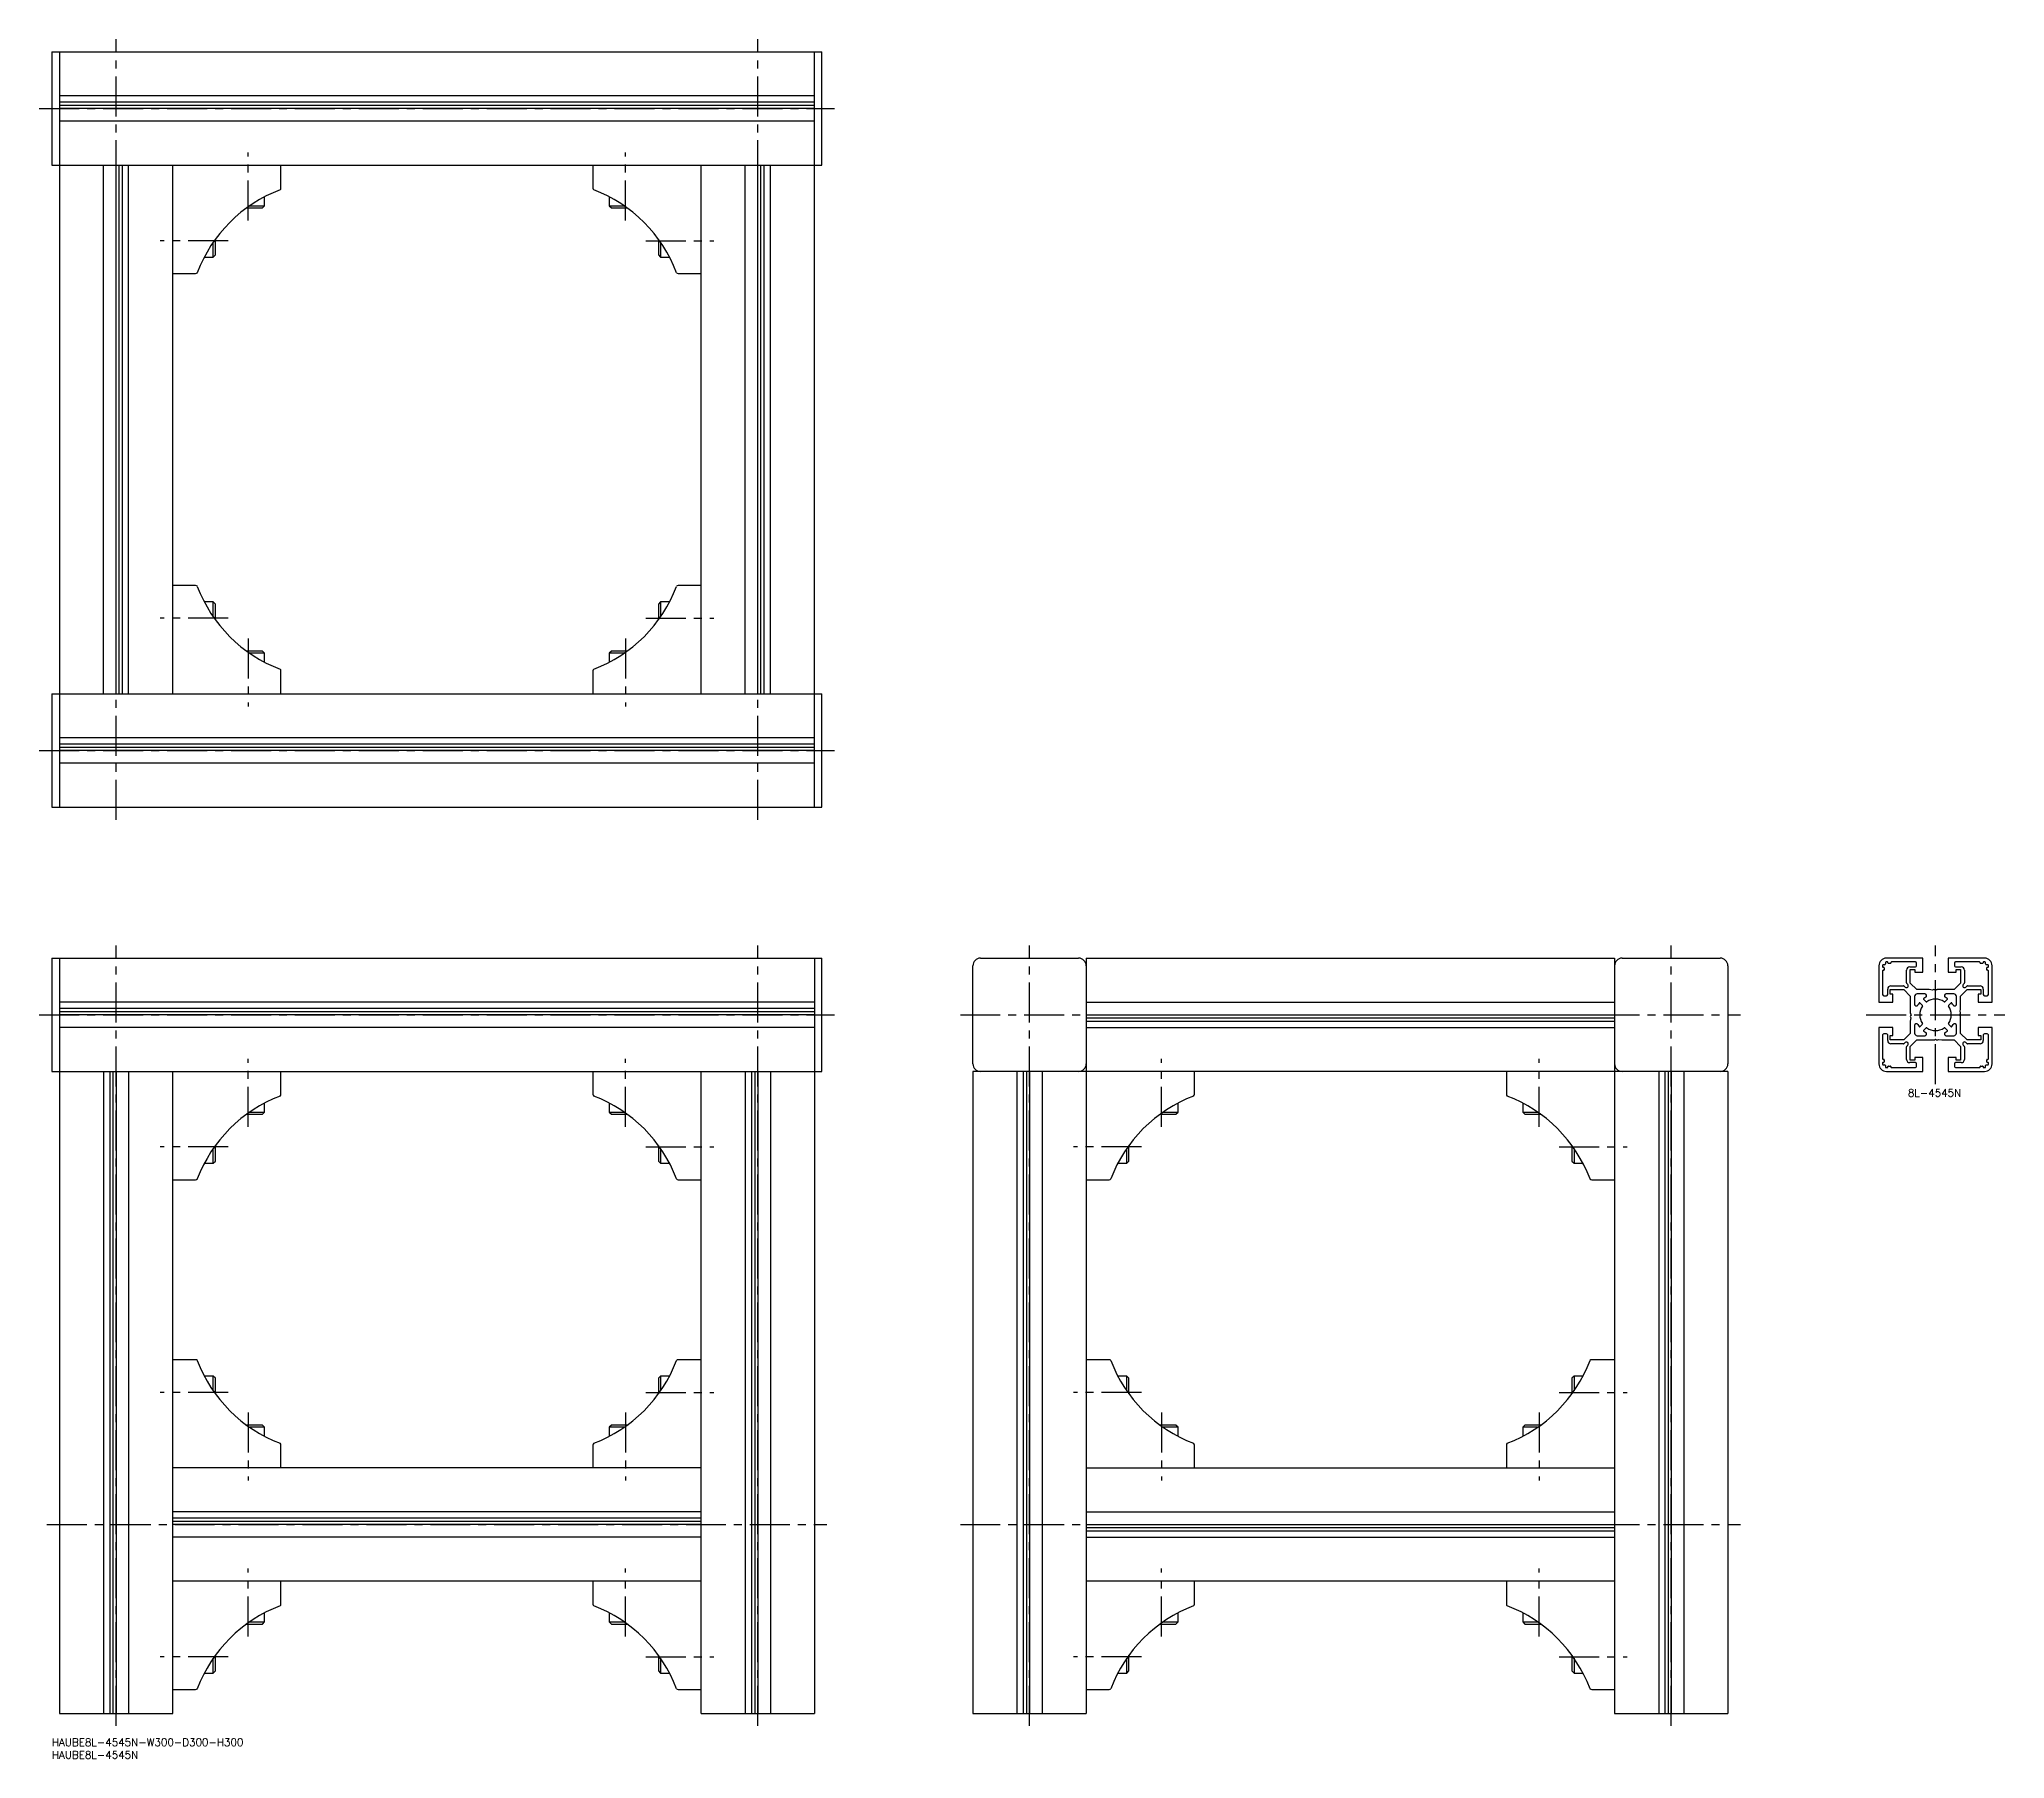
# Model space of a CAD drawing. Extents: x -5 to 776, y -8 to 675.
import ezdxf

# ---------------------------------------------------------------- set-up
doc = ezdxf.new("R2010")
doc.units = 0
doc.header["$LTSCALE"] = 0.5
doc.linetypes.add('CENTER', pattern=[50.8, 31.75, -6.35, 6.35, -6.35])
for name, color, linetype in [('MSM_CENTER', 1, 'CENTER'), ('MSM_CONTINUOUS', 7, 'CONTINUOUS'), ('MSM_PART_NUMBER', 7, 'CONTINUOUS')]:
    doc.layers.add(name, color=color, linetype=linetype)
doc.styles.get("Standard").update_dxf_attribs({"font": 'txt.shx', "height": 3, "bigfont": 'bigfont.shx'})

# ---------------------------------------------------------------- blocks, each defined once
blk = doc.blocks.new('*U8')
at = {"layer": 'MSM_PART_NUMBER'}
blk.add_text('HAUBE8L-4545N-W300-D300-H300', height=3, dxfattribs=at).set_placement((0, -3))
blk = doc.blocks.new('*U9')
at = {"layer": 'MSM_PART_NUMBER'}
blk.add_text('HAUBE8L-4545N', height=3, dxfattribs=at).set_placement((0, -8))
blk = doc.blocks.new('*U10')
at = {"layer": 'MSM_PART_NUMBER'}
blk.add_text('8L-4545N', height=3, dxfattribs=at).set_placement((737.53, 254.97))

msp = doc.modelspace()

# ---------------------------------------------------------------- linework, layer by layer
at = {"layer": 'MSM_CENTER'}
for p, q in [((25.5, 365), (25.5, 675)), ((280.5, 365), (280.5, 675)), ((-5, 647.5), (311, 647.5)), ((78, 603), (78, 630)), ((228, 603), (228, 630)), ((70, 595), (43, 595)), ((236, 595), (263, 595)), ((70, 445), (43, 445)), ((236, 445), (263, 445)), ((78, 437), (78, 410)), ((228, 437), (228, 410)), ((-5, 392.5), (311, 392.5)), ((25.5, 5), (25.5, 315)), ((280.5, 5), (280.5, 315)), ((388.5, 5), (388.5, 315)), ((643.5, 5), (643.5, 315)), ((748.5, 260), (748.5, 315)), ((-5, 287.5), (311, 287.5)), ((361, 287.5), (671, 287.5)), ((721, 287.5), (776, 287.5)), ((78, 243), (78, 270)), ((228, 243), (228, 270)), ((441, 243), (441, 270)), ((591, 243), (591, 270)), ((70, 235), (43, 235)), ((236, 235), (263, 235)), ((433, 235), (406, 235)), ((599, 235), (626, 235)), ((70, 137.5), (43, 137.5)), ((236, 137.5), (263, 137.5)), ((433, 137.5), (406, 137.5)), ((599, 137.5), (626, 137.5)), ((78, 129.5), (78, 102.5)), ((228, 129.5), (228, 102.5)), ((441, 129.5), (441, 102.5)), ((591, 129.5), (591, 102.5)), ((-2, 85), (308, 85)), ((361, 85), (671, 85)), ((78, 40.5), (78, 67.5)), ((228, 40.5), (228, 67.5)), ((441, 40.5), (441, 67.5)), ((591, 40.5), (591, 67.5)), ((70, 32.5), (43, 32.5)), ((236, 32.5), (263, 32.5)), ((433, 32.5), (406, 32.5)), ((599, 32.5), (626, 32.5))]:
    msp.add_line(p, q, dxfattribs=at)
at = {"layer": 'MSM_CONTINUOUS'}
for p, q in [((0, 670), (306, 670)), ((0, 670), (0, 625)), ((3, 670), (3, 370)), ((303, 370), (303, 670)), ((306, 625), (306, 670)), ((303, 652.5), (3, 652.5)), ((303, 650), (3, 650)), ((303, 648.72), (3, 648.72)), ((303, 647.5), (3, 647.5)), ((303, 642.5), (3, 642.5)), ((0, 625), (306, 625)), ((20.5, 415), (20.5, 625)), ((25.5, 415), (25.5, 625)), ((26.72, 415), (26.72, 625)), ((28, 415), (28, 625)), ((30.5, 415), (30.5, 625)), ((48, 415), (48, 625)), ((91, 615.91), (91, 625)), ((215, 625), (215, 615.91)), ((258, 415), (258, 625)), ((275.5, 415), (275.5, 625)), ((280.5, 415), (280.5, 625)), ((281.72, 415), (281.72, 625)), ((283, 415), (283, 625)), ((285.5, 415), (285.5, 625)), ((84.5, 608.87), (84.5, 612.42)), ((221.5, 612.42), (221.5, 608.87)), ((77.39, 608), (83.63, 608)), ((78.61, 608.87), (84.5, 608.87)), ((83.63, 608), (84.5, 608.87)), ((221.5, 608.87), (222.37, 608)), ((221.5, 608.87), (227.39, 608.87)), ((222.37, 608), (228.61, 608)), ((64.13, 588.5), (64.13, 594.39)), ((65, 589.37), (65, 595.61)), ((241, 595.61), (241, 589.37)), ((241.87, 594.39), (241.87, 588.5)), ((60.58, 588.5), (64.13, 588.5)), ((64.13, 588.5), (65, 589.37)), ((241, 589.37), (241.87, 588.5)), ((241.87, 588.5), (245.42, 588.5)), ((48, 582), (57.09, 582)), ((248.91, 582), (258, 582)), ((57.09, 458), (48, 458)), ((258, 458), (248.91, 458)), ((64.13, 451.5), (60.58, 451.5)), ((65, 450.63), (64.13, 451.5)), ((64.13, 445.61), (64.13, 451.5)), ((65, 444.39), (65, 450.63)), ((241.87, 451.5), (241, 450.63)), ((241, 450.63), (241, 444.39)), ((245.42, 451.5), (241.87, 451.5)), ((241.87, 451.5), (241.87, 445.61)), ((83.63, 432), (77.39, 432)), ((84.5, 431.13), (78.61, 431.13)), ((84.5, 431.13), (83.63, 432)), ((84.5, 427.58), (84.5, 431.13)), ((222.37, 432), (221.5, 431.13)), ((221.5, 431.13), (221.5, 427.58)), ((227.39, 431.13), (221.5, 431.13)), ((228.61, 432), (222.37, 432)), ((91, 415), (91, 424.09)), ((215, 424.09), (215, 415)), ((0, 415), (306, 415)), ((0, 415), (0, 370)), ((306, 370), (306, 415)), ((303, 397.5), (3, 397.5)), ((303, 395), (3, 395)), ((303, 393.72), (3, 393.72)), ((303, 392.5), (3, 392.5)), ((303, 387.5), (3, 387.5)), ((0, 370), (306, 370)), ((0, 310), (306, 310)), ((0, 310), (0, 265)), ((3, 310), (3, 10)), ((303, 310), (303, 10)), ((306, 265), (306, 310)), ((366, 268), (366, 307)), ((369, 310), (408, 310)), ((411, 310), (411, 10)), ((411, 310), (621, 310)), ((621, 310), (621, 10)), ((624, 310), (663, 310)), ((666, 307), (666, 268)), ((726, 307), (726, 292.5)), ((727.5, 307.1), (727.5, 306.6)), ((727.5, 305), (727.5, 295.5)), ((727.7, 306.4), (727.9, 306.4)), ((727.9, 305.2), (727.7, 305.2)), ((728.3, 307.4), (727.8, 307.4)), ((728.1, 306.2), (728.1, 305.4)), ((728.6, 308.2), (728.6, 307.7)), ((729.4, 308.5), (728.9, 308.5)), ((743.5, 310), (729, 310)), ((729.6, 308.1), (729.6, 308.3)), ((730.6, 307.9), (729.8, 307.9)), ((730.8, 308.3), (730.8, 308.1)), ((740.5, 308.5), (731, 308.5)), ((737, 300.18), (737, 305.2)), ((738.3, 306.5), (740.5, 306.5)), ((738.5, 300.12), (738.5, 305.5)), ((738.5, 305.5), (740.3, 305.5)), ((740.3, 305.5), (740.3, 304.5)), ((741, 307), (741, 308)), ((743.5, 304.5), (743.5, 310)), ((753.5, 310), (753.5, 304.5)), ((768, 310), (753.5, 310)), ((756, 308), (756, 307)), ((766, 308.5), (756.5, 308.5)), ((756.5, 306.5), (758.7, 306.5)), ((756.7, 304.5), (756.7, 305.5)), ((756.7, 305.5), (758.5, 305.5)), ((758.5, 305.5), (758.5, 300.12)), ((760, 305.2), (760, 300.18)), ((766.2, 308.1), (766.2, 308.3)), ((767.2, 307.9), (766.4, 307.9)), ((767.4, 308.3), (767.4, 308.1)), ((768.1, 308.5), (767.6, 308.5)), ((768.4, 307.7), (768.4, 308.2)), ((769.2, 307.4), (768.7, 307.4)), ((768.9, 305.4), (768.9, 306.2)), ((769.1, 306.4), (769.3, 306.4)), ((769.3, 305.2), (769.1, 305.2)), ((769.5, 306.6), (769.5, 307.1)), ((769.5, 295.5), (769.5, 305)), ((771, 292.5), (771, 307)), ((729.5, 295.5), (729.5, 297.7)), ((730.5, 295.7), (730.5, 297.5)), ((730.5, 297.5), (735.88, 297.5)), ((730.8, 299), (735.82, 299)), ((735.88, 297.5), (738.5, 294.88)), ((736.03, 298.91), (736.42, 298.52)), ((737.48, 299.58), (737.09, 299.97)), ((741.12, 297.5), (738.5, 300.12)), ((740.3, 304.5), (743.5, 304.5)), ((746, 297.5), (741.12, 297.5)), ((747.28, 297.25), (746, 297.5)), ((747.6, 297.43), (747.28, 297.25)), ((748.5, 297.2), (748.1, 297.43)), ((748.9, 297.43), (748.5, 297.2)), ((755.88, 297.5), (749.15, 297.5)), ((753.5, 304.5), (756.7, 304.5)), ((758.5, 300.12), (755.88, 297.5)), ((758.5, 294.88), (761.12, 297.5)), ((759.91, 299.97), (759.52, 299.58)), ((760.58, 298.52), (760.97, 298.91)), ((761.12, 297.5), (766.5, 297.5)), ((761.18, 299), (766.2, 299)), ((766.5, 297.5), (766.5, 295.7)), ((767.5, 297.7), (767.5, 295.5)), ((303, 292.5), (3, 292.5)), ((303, 290), (3, 290)), ((411, 292.5), (621, 292.5)), ((726, 292.5), (731.5, 292.5)), ((728, 295), (729, 295)), ((731.5, 295.7), (730.5, 295.7)), ((731.5, 292.5), (731.5, 295.7)), ((738.5, 294.88), (738.5, 288.15)), ((740.2, 294.8), (740.2, 291.73)), ((744.27, 295.8), (741.2, 295.8)), ((742.43, 292.16), (743.25, 291.33)), ((744.67, 292.75), (743.84, 293.57)), ((753.16, 293.57), (752.33, 292.75)), ((755.8, 295.8), (752.73, 295.8)), ((753.75, 291.33), (754.57, 292.16)), ((756.8, 291.73), (756.8, 294.8)), ((758.25, 288.72), (758.5, 290)), ((758.5, 290), (758.5, 294.88)), ((766.5, 295.7), (765.5, 295.7)), ((765.5, 295.7), (765.5, 292.5)), ((765.5, 292.5), (771, 292.5)), ((768, 295), (769, 295)), ((303, 288.72), (3, 288.72)), ((303, 287.5), (3, 287.5)), ((303, 282.5), (3, 282.5)), ((411, 287.5), (621, 287.5)), ((411, 286.28), (621, 286.28)), ((411, 285), (621, 285)), ((411, 282.5), (621, 282.5)), ((731.5, 282.5), (726, 282.5)), ((726, 282.5), (726, 268)), ((731.5, 279.3), (731.5, 282.5)), ((738.75, 286.28), (738.5, 285)), ((738.5, 285), (738.5, 280.12)), ((738.57, 287.9), (738.8, 287.5)), ((738.8, 287.5), (738.57, 287.1)), ((738.57, 286.6), (738.75, 286.28)), ((740.2, 283.27), (740.2, 280.2)), ((743.25, 283.67), (742.43, 282.84)), ((743.84, 281.43), (744.67, 282.25)), ((752.33, 282.25), (753.16, 281.43)), ((754.57, 282.84), (753.75, 283.67)), ((756.8, 280.2), (756.8, 283.27)), ((758.2, 287.5), (758.43, 287.9)), ((758.43, 287.1), (758.2, 287.5)), ((758.43, 288.4), (758.25, 288.72)), ((758.5, 280.12), (758.5, 286.85)), ((771, 282.5), (765.5, 282.5)), ((765.5, 282.5), (765.5, 279.3)), ((771, 268), (771, 282.5)), ((727.5, 279.5), (727.5, 270)), ((729, 280), (728, 280)), ((729.5, 277.3), (729.5, 279.5)), ((730.5, 277.5), (730.5, 279.3)), ((730.5, 279.3), (731.5, 279.3)), ((735.88, 277.5), (730.5, 277.5)), ((735.82, 276), (730.8, 276)), ((738.5, 280.12), (735.88, 277.5)), ((736.42, 276.48), (736.03, 276.09)), ((737, 269.8), (737, 274.82)), ((737.09, 275.03), (737.48, 275.42)), ((738.5, 274.88), (741.12, 277.5)), ((738.5, 269.5), (738.5, 274.88)), ((741.12, 277.5), (747.85, 277.5)), ((741.2, 279.2), (744.27, 279.2)), ((748.1, 277.57), (748.5, 277.8)), ((748.5, 277.8), (748.9, 277.57)), ((749.4, 277.57), (749.72, 277.75)), ((749.72, 277.75), (751, 277.5)), ((751, 277.5), (755.88, 277.5)), ((752.73, 279.2), (755.8, 279.2)), ((755.88, 277.5), (758.5, 274.88)), ((761.12, 277.5), (758.5, 280.12)), ((758.5, 274.88), (758.5, 269.5)), ((759.52, 275.42), (759.91, 275.03)), ((760, 274.82), (760, 269.8)), ((760.97, 276.09), (760.58, 276.48)), ((766.5, 277.5), (761.12, 277.5)), ((766.2, 276), (761.18, 276)), ((765.5, 279.3), (766.5, 279.3)), ((766.5, 279.3), (766.5, 277.5)), ((767.5, 279.5), (767.5, 277.3)), ((769, 280), (768, 280)), ((769.5, 270), (769.5, 279.5)), ((727.5, 268.4), (727.5, 267.9)), ((727.7, 269.8), (727.9, 269.8)), ((727.9, 268.6), (727.7, 268.6)), ((727.8, 267.6), (728.3, 267.6)), ((728.1, 269.6), (728.1, 268.8)), ((728.6, 267.3), (728.6, 266.8)), ((728.9, 266.5), (729.4, 266.5)), ((729.6, 266.7), (729.6, 266.9)), ((729.8, 267.1), (730.6, 267.1)), ((730.8, 266.9), (730.8, 266.7)), ((731, 266.5), (740.5, 266.5)), ((740.5, 268.5), (738.3, 268.5)), ((740.3, 269.5), (738.5, 269.5)), ((743.5, 270.5), (740.3, 270.5)), ((740.3, 270.5), (740.3, 269.5)), ((741, 267), (741, 268)), ((743.5, 265), (743.5, 270.5)), ((756.7, 270.5), (753.5, 270.5)), ((753.5, 270.5), (753.5, 265)), ((756, 268), (756, 267)), ((758.7, 268.5), (756.5, 268.5)), ((756.5, 266.5), (766, 266.5)), ((756.7, 269.5), (756.7, 270.5)), ((758.5, 269.5), (756.7, 269.5)), ((766.2, 266.7), (766.2, 266.9)), ((766.4, 267.1), (767.2, 267.1)), ((767.4, 266.9), (767.4, 266.7)), ((767.6, 266.5), (768.1, 266.5)), ((768.4, 266.8), (768.4, 267.3)), ((768.7, 267.6), (769.2, 267.6)), ((768.9, 268.8), (768.9, 269.6)), ((769.1, 269.8), (769.3, 269.8)), ((769.3, 268.6), (769.1, 268.6)), ((769.5, 267.9), (769.5, 268.4)), ((0, 265), (306, 265)), ((20.5, 265), (20.5, 10)), ((23, 265), (23, 10)), ((24.28, 265), (24.28, 10)), ((25.5, 265), (25.5, 10)), ((30.5, 265), (30.5, 10)), ((48, 10), (48, 265)), ((91, 255.91), (91, 265)), ((215, 265), (215, 255.91)), ((258, 10), (258, 265)), ((275.5, 265), (275.5, 10)), ((278, 265), (278, 10)), ((279.28, 265), (279.28, 10)), ((280.5, 265), (280.5, 10)), ((285.5, 265), (285.5, 10)), ((666, 265), (366, 265)), ((366, 265), (366, 10)), ((383.5, 265), (383.5, 10)), ((386, 265), (386, 10)), ((387.28, 265), (387.28, 10)), ((388.5, 265), (388.5, 10)), ((393.5, 265), (393.5, 10)), ((454, 255.91), (454, 265)), ((578, 265), (578, 255.91)), ((638.5, 265), (638.5, 10)), ((641, 265), (641, 10)), ((642.28, 265), (642.28, 10)), ((643.5, 265), (643.5, 10)), ((648.5, 265), (648.5, 10)), ((666, 265), (666, 10)), ((729, 265), (743.5, 265)), ((753.5, 265), (768, 265)), ((84.5, 248.87), (84.5, 252.42)), ((221.5, 252.42), (221.5, 248.87)), ((447.5, 248.87), (447.5, 252.42)), ((584.5, 252.42), (584.5, 248.87)), ((77.39, 248), (83.63, 248)), ((78.61, 248.87), (84.5, 248.87)), ((83.63, 248), (84.5, 248.87)), ((221.5, 248.87), (222.37, 248)), ((221.5, 248.87), (227.39, 248.87)), ((222.37, 248), (228.61, 248)), ((440.39, 248), (446.63, 248)), ((441.61, 248.87), (447.5, 248.87)), ((446.63, 248), (447.5, 248.87)), ((584.5, 248.87), (585.37, 248)), ((584.5, 248.87), (590.39, 248.87)), ((585.37, 248), (591.61, 248)), ((64.13, 228.5), (64.13, 234.39)), ((65, 229.37), (65, 235.61)), ((241, 235.61), (241, 229.37)), ((241.87, 234.39), (241.87, 228.5)), ((427.13, 228.5), (427.13, 234.39)), ((428, 229.37), (428, 235.61)), ((604, 235.61), (604, 229.37)), ((604.87, 234.39), (604.87, 228.5)), ((60.58, 228.5), (64.13, 228.5)), ((64.13, 228.5), (65, 229.37)), ((241, 229.37), (241.87, 228.5)), ((241.87, 228.5), (245.42, 228.5)), ((423.58, 228.5), (427.13, 228.5)), ((427.13, 228.5), (428, 229.37)), ((604, 229.37), (604.87, 228.5)), ((604.87, 228.5), (608.42, 228.5)), ((48, 222), (57.09, 222)), ((248.91, 222), (258, 222)), ((411, 222), (420.09, 222)), ((611.91, 222), (621, 222)), ((57.09, 150.5), (48, 150.5)), ((258, 150.5), (248.91, 150.5)), ((420.09, 150.5), (411, 150.5)), ((621, 150.5), (611.91, 150.5)), ((64.13, 144), (60.58, 144)), ((65, 143.13), (64.13, 144)), ((64.13, 138.11), (64.13, 144)), ((65, 136.89), (65, 143.13)), ((241.87, 144), (241, 143.13)), ((241, 143.13), (241, 136.89)), ((245.42, 144), (241.87, 144)), ((241.87, 144), (241.87, 138.11)), ((427.13, 144), (423.58, 144)), ((428, 143.13), (427.13, 144)), ((427.13, 138.11), (427.13, 144)), ((428, 136.89), (428, 143.13)), ((604.87, 144), (604, 143.13)), ((604, 143.13), (604, 136.89)), ((608.42, 144), (604.87, 144)), ((604.87, 144), (604.87, 138.11)), ((83.63, 124.5), (77.39, 124.5)), ((84.5, 123.63), (78.61, 123.63)), ((84.5, 123.63), (83.63, 124.5)), ((84.5, 120.08), (84.5, 123.63)), ((222.37, 124.5), (221.5, 123.63)), ((221.5, 123.63), (221.5, 120.08)), ((227.39, 123.63), (221.5, 123.63)), ((228.61, 124.5), (222.37, 124.5)), ((446.63, 124.5), (440.39, 124.5)), ((447.5, 123.63), (441.61, 123.63)), ((447.5, 123.63), (446.63, 124.5)), ((447.5, 120.08), (447.5, 123.63)), ((585.37, 124.5), (584.5, 123.63)), ((584.5, 123.63), (584.5, 120.08)), ((590.39, 123.63), (584.5, 123.63)), ((591.61, 124.5), (585.37, 124.5)), ((91, 107.5), (91, 116.59)), ((215, 116.59), (215, 107.5)), ((454, 107.5), (454, 116.59)), ((578, 116.59), (578, 107.5)), ((258, 107.5), (48, 107.5)), ((411, 107.5), (621, 107.5)), ((258, 90), (48, 90)), ((258, 87.5), (48, 87.5)), ((258, 86.22), (48, 86.22)), ((411, 90), (621, 90)), ((258, 85), (48, 85)), ((258, 80), (48, 80)), ((411, 85), (621, 85)), ((411, 83.78), (621, 83.78)), ((411, 82.5), (621, 82.5)), ((411, 80), (621, 80)), ((258, 62.5), (48, 62.5)), ((91, 53.41), (91, 62.5)), ((215, 62.5), (215, 53.41)), ((621, 62.5), (411, 62.5)), ((454, 53.41), (454, 62.5)), ((578, 62.5), (578, 53.41)), ((84.5, 46.37), (84.5, 49.92)), ((221.5, 49.92), (221.5, 46.37)), ((447.5, 46.37), (447.5, 49.92)), ((584.5, 49.92), (584.5, 46.37)), ((77.39, 45.5), (83.63, 45.5)), ((78.61, 46.37), (84.5, 46.37)), ((83.63, 45.5), (84.5, 46.37)), ((221.5, 46.37), (222.37, 45.5)), ((221.5, 46.37), (227.39, 46.37)), ((222.37, 45.5), (228.61, 45.5)), ((440.39, 45.5), (446.63, 45.5)), ((441.61, 46.37), (447.5, 46.37)), ((446.63, 45.5), (447.5, 46.37)), ((584.5, 46.37), (585.37, 45.5)), ((584.5, 46.37), (590.39, 46.37)), ((585.37, 45.5), (591.61, 45.5)), ((64.13, 26), (64.13, 31.89)), ((65, 26.87), (65, 33.11)), ((241, 33.11), (241, 26.87)), ((241.87, 31.89), (241.87, 26)), ((427.13, 26), (427.13, 31.89)), ((428, 26.87), (428, 33.11)), ((604, 33.11), (604, 26.87)), ((604.87, 31.89), (604.87, 26)), ((60.58, 26), (64.13, 26)), ((64.13, 26), (65, 26.87)), ((241, 26.87), (241.87, 26)), ((241.87, 26), (245.42, 26)), ((423.58, 26), (427.13, 26)), ((427.13, 26), (428, 26.87)), ((604, 26.87), (604.87, 26)), ((604.87, 26), (608.42, 26)), ((48, 19.5), (57.09, 19.5)), ((248.91, 19.5), (258, 19.5)), ((411, 19.5), (420.09, 19.5)), ((611.91, 19.5), (621, 19.5)), ((3, 10), (48, 10)), ((258, 10), (303, 10)), ((366, 10), (411, 10)), ((621, 10), (666, 10))]:
    msp.add_line(p, q, dxfattribs=at)
for centre, radius, start, end in [((110.78, 562.22), 56.67, 110.7505, 159.2495), ((90, 615.91), 1, 315, 0), ((216, 615.91), 1, 180, 225), ((195.22, 562.22), 56.67, 20.7505, 69.2495), ((57.09, 583), 1, 270, 315), ((248.91, 583), 1, 225, 270), ((57.09, 457), 1, 45, 90), ((110.78, 477.78), 56.67, 200.7505, 249.2495), ((195.22, 477.78), 56.67, 290.7505, 339.2495), ((248.91, 457), 1, 90, 135), ((90, 424.09), 1, 0, 45), ((216, 424.09), 1, 135, 180), ((369, 307), 3, 90, 180), ((408, 307), 3, 0, 90), ((624, 307), 3, 90, 180), ((663, 307), 3, 0, 90), ((729, 307), 3, 90, 180), ((727.8, 307.1), 0.3, 90, 180), ((727.7, 306.6), 0.2, 180, 270), ((727.7, 305), 0.2, 90, 180), ((727.9, 306.2), 0.2, 0, 90), ((727.9, 305.4), 0.2, 270, 0), ((728.3, 307.7), 0.3, 270, 0), ((728.9, 308.2), 0.3, 90, 180), ((729.4, 308.3), 0.2, 0, 90), ((729.8, 308.1), 0.2, 180, 270), ((730.6, 308.1), 0.2, 270, 0), ((731, 308.3), 0.2, 90, 180), ((738.3, 305.2), 1.3, 90, 180), ((740.5, 308), 0.5, 0, 90), ((740.5, 307), 0.5, 270, 0), ((756.5, 308), 0.5, 90, 180), ((756.5, 307), 0.5, 180, 270), ((758.7, 305.2), 1.3, 0, 90), ((766, 308.3), 0.2, 0, 90), ((766.4, 308.1), 0.2, 180, 270), ((767.2, 308.1), 0.2, 270, 0), ((767.6, 308.3), 0.2, 90, 180), ((768, 307), 3, 0, 90), ((768.1, 308.2), 0.3, 0, 90), ((768.7, 307.7), 0.3, 180, 270), ((769.1, 306.2), 0.2, 90, 180), ((769.1, 305.4), 0.2, 180, 270), ((769.2, 307.1), 0.3, 0, 90), ((769.3, 306.6), 0.2, 270, 0), ((769.3, 305), 0.2, 0, 90), ((730.8, 297.7), 1.3, 90, 180), ((735.82, 298.7), 0.3, 45, 90), ((736.95, 299.05), 0.75, 225, 45), ((737.3, 300.18), 0.3, 180, 225), ((747.85, 297), 0.5, 60, 120), ((749.15, 297), 0.5, 90, 120), ((760.05, 299.05), 0.75, 135, 315), ((759.7, 300.18), 0.3, 315, 0), ((761.18, 298.7), 0.3, 90, 135), ((766.2, 297.7), 1.3, 0, 90), ((728, 295.5), 0.5, 180, 270), ((729, 295.5), 0.5, 270, 0), ((741.2, 294.8), 1, 90, 180), ((740.9, 291.73), 0.7, 180, 330.87538), ((748.5, 287.5), 8, 144.71987, 150.87539), ((742.21, 291.95), 0.3, 45, 144.71987), ((748.5, 287.5), 6.25, 146.44769, 213.55231), ((743.04, 291.12), 0.3, 326.44769, 45), ((744.05, 293.79), 0.3, 125.28014, 225), ((748.5, 287.5), 8, 119.12461, 125.28013), ((744.27, 295.1), 0.7, 299.1246, 90), ((744.88, 292.96), 0.3, 225, 303.55231), ((748.5, 287.5), 6.25, 56.44769, 123.55231), ((752.12, 292.96), 0.3, 236.44769, 315), ((752.73, 295.1), 0.7, 90, 240.87539), ((748.5, 287.5), 8, 54.71987, 60.87539), ((752.95, 293.79), 0.3, 315, 54.71987), ((753.96, 291.12), 0.3, 135, 213.55231), ((748.5, 287.5), 6.25, 326.44769, 33.55231), ((754.79, 291.95), 0.3, 35.28014, 135), ((748.5, 287.5), 8, 29.12461, 35.28013), ((756.1, 291.73), 0.7, 209.12461, 0), ((755.8, 294.8), 1, 0, 90), ((768, 295.5), 0.5, 180, 270), ((769, 295.5), 0.5, 270, 0), ((739, 288.15), 0.5, 180, 210), ((739, 286.85), 0.5, 150, 210), ((740.9, 283.27), 0.7, 29.1246, 180), ((748.5, 287.5), 8, 209.12461, 215.28013), ((742.21, 283.05), 0.3, 215.28014, 315), ((743.04, 283.88), 0.3, 315, 33.55231), ((744.05, 281.21), 0.3, 135, 234.71987), ((744.88, 282.04), 0.3, 56.44769, 135), ((748.5, 287.5), 6.25, 236.44769, 303.55231), ((752.12, 282.04), 0.3, 45, 123.55231), ((752.95, 281.21), 0.3, 305.28014, 45), ((753.96, 283.88), 0.3, 146.44769, 225), ((754.79, 283.05), 0.3, 225, 324.71987), ((748.5, 287.5), 8, 324.71987, 330.87539), ((756.1, 283.27), 0.7, 0, 150.87538), ((758, 288.15), 0.5, 330, 30), ((758, 286.85), 0.5, 0, 30), ((728, 279.5), 0.5, 90, 180), ((729, 279.5), 0.5, 0, 90), ((730.8, 277.3), 1.3, 180, 270), ((735.82, 276.3), 0.3, 270, 315), ((736.95, 275.95), 0.75, 314.99999, 135.00001), ((737.3, 274.82), 0.3, 135, 180), ((741.2, 280.2), 1, 180, 270), ((748.5, 287.5), 8, 234.71987, 240.87539), ((744.27, 279.9), 0.7, 270, 60.87538), ((747.85, 278), 0.5, 270, 300), ((749.15, 278), 0.5, 240, 300), ((752.73, 279.9), 0.7, 119.1246, 270), ((748.5, 287.5), 8, 299.12461, 305.28013), ((755.8, 280.2), 1, 270, 0), ((760.05, 275.95), 0.75, 45, 225), ((759.7, 274.82), 0.3, 0, 45), ((761.18, 276.3), 0.3, 225, 270), ((766.2, 277.3), 1.3, 270, 0), ((768, 279.5), 0.5, 90, 180), ((769, 279.5), 0.5, 0, 90), ((369, 268), 3, 180, 270), ((408, 268), 3, 270, 0), ((624, 268), 3, 180, 270), ((663, 268), 3, 270, 0), ((729, 268), 3, 180, 270), ((727.7, 270), 0.2, 180, 270), ((727.7, 268.4), 0.2, 90, 180), ((727.8, 267.9), 0.3, 180, 270), ((727.9, 269.6), 0.2, 0, 90), ((727.9, 268.8), 0.2, 270, 0), ((728.3, 267.3), 0.3, 0, 90), ((728.9, 266.8), 0.3, 180, 270), ((729.4, 266.7), 0.2, 270, 0), ((729.8, 266.9), 0.2, 90, 180), ((730.6, 266.9), 0.2, 0, 90), ((731, 266.7), 0.2, 180, 270), ((738.3, 269.8), 1.3, 180, 270), ((740.5, 268), 0.5, 0, 90), ((740.5, 267), 0.5, 270, 0), ((756.5, 268), 0.5, 90, 180), ((756.5, 267), 0.5, 180, 270), ((758.7, 269.8), 1.3, 270, 0), ((766, 266.7), 0.2, 270, 0), ((766.4, 266.9), 0.2, 90, 180), ((767.2, 266.9), 0.2, 0, 90), ((767.6, 266.7), 0.2, 180, 270), ((768, 268), 3, 270, 0), ((768.1, 266.8), 0.3, 270, 0), ((768.7, 267.3), 0.3, 90, 180), ((769.1, 269.6), 0.2, 90, 180), ((769.1, 268.8), 0.2, 180, 270), ((769.2, 267.9), 0.3, 270, 0), ((769.3, 270), 0.2, 270, 0), ((769.3, 268.4), 0.2, 0, 90), ((110.78, 202.22), 56.67, 110.7505, 159.2495), ((90, 255.91), 1, 315, 0), ((216, 255.91), 1, 180, 225), ((195.22, 202.22), 56.67, 20.7505, 69.2495), ((473.78, 202.22), 56.67, 110.7505, 159.2495), ((453, 255.91), 1, 315, 0), ((579, 255.91), 1, 180, 225), ((558.22, 202.22), 56.67, 20.7505, 69.2495), ((57.09, 223), 1, 270, 315), ((248.91, 223), 1, 225, 270), ((420.09, 223), 1, 270, 315), ((611.91, 223), 1, 225, 270), ((57.09, 149.5), 1, 45, 90), ((110.78, 170.28), 56.67, 200.7505, 249.2495), ((195.22, 170.28), 56.67, 290.7505, 339.2495), ((248.91, 149.5), 1, 90, 135), ((420.09, 149.5), 1, 45, 90), ((473.78, 170.28), 56.67, 200.7505, 249.2495), ((558.22, 170.28), 56.67, 290.7505, 339.2495), ((611.91, 149.5), 1, 90, 135), ((90, 116.59), 1, 0, 45), ((216, 116.59), 1, 135, 180), ((453, 116.59), 1, 0, 45), ((579, 116.59), 1, 135, 180), ((110.78, -0.28), 56.67, 110.7505, 159.2495), ((90, 53.41), 1, 315, 0), ((216, 53.41), 1, 180, 225), ((195.22, -0.28), 56.67, 20.7505, 69.2495), ((473.78, -0.28), 56.67, 110.7505, 159.2495), ((453, 53.41), 1, 315, 0), ((579, 53.41), 1, 180, 225), ((558.22, -0.28), 56.67, 20.7505, 69.2495), ((57.09, 20.5), 1, 270, 315), ((248.91, 20.5), 1, 225, 270), ((420.09, 20.5), 1, 270, 315), ((611.91, 20.5), 1, 225, 270)]:
    msp.add_arc(centre, radius, start, end, dxfattribs=at)

# ---------------------------------------------------------------- block references
for name in ['*U10', '*U8', '*U9']:
    msp.add_blockref(name, (0, 0), dxfattribs=at)

doc.saveas('drawing.dxf')
